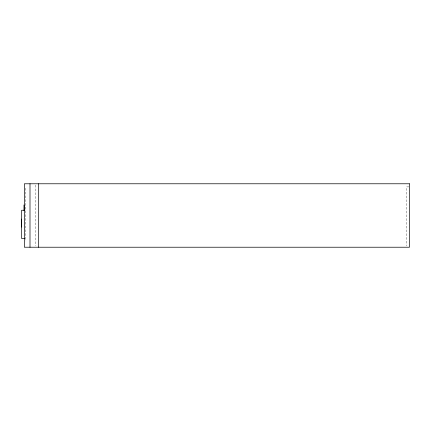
<?xml version="1.0" encoding="UTF-8"?>
<svg xmlns="http://www.w3.org/2000/svg" width="431" height="431" viewBox="0 0 431 431"><rect width="100%" height="100%" fill="white"/><g stroke="black" fill="none" stroke-linecap="round" stroke-linejoin="round"><path stroke-width="0.32" stroke-dasharray="2.15 1.62" d="M408.874 186.892L406.568 186.892L406.568 245.88M35.202 185.114L35.202 245.885M25.413 188.212L25.413 240.994"/><path stroke-width="0.65" d="M24.362 210.253L21.625 210.253L21.625 238.494L24.362 238.494M38.677 183.778L38.677 247.222M29.998 183.778L29.998 247.222M23.969 204.962L23.969 210.43M21.55 219.077L21.55 227.067M409.45 183.778L24.362 183.778L24.362 247.222L409.45 247.222L409.45 183.778"/></g></svg>
